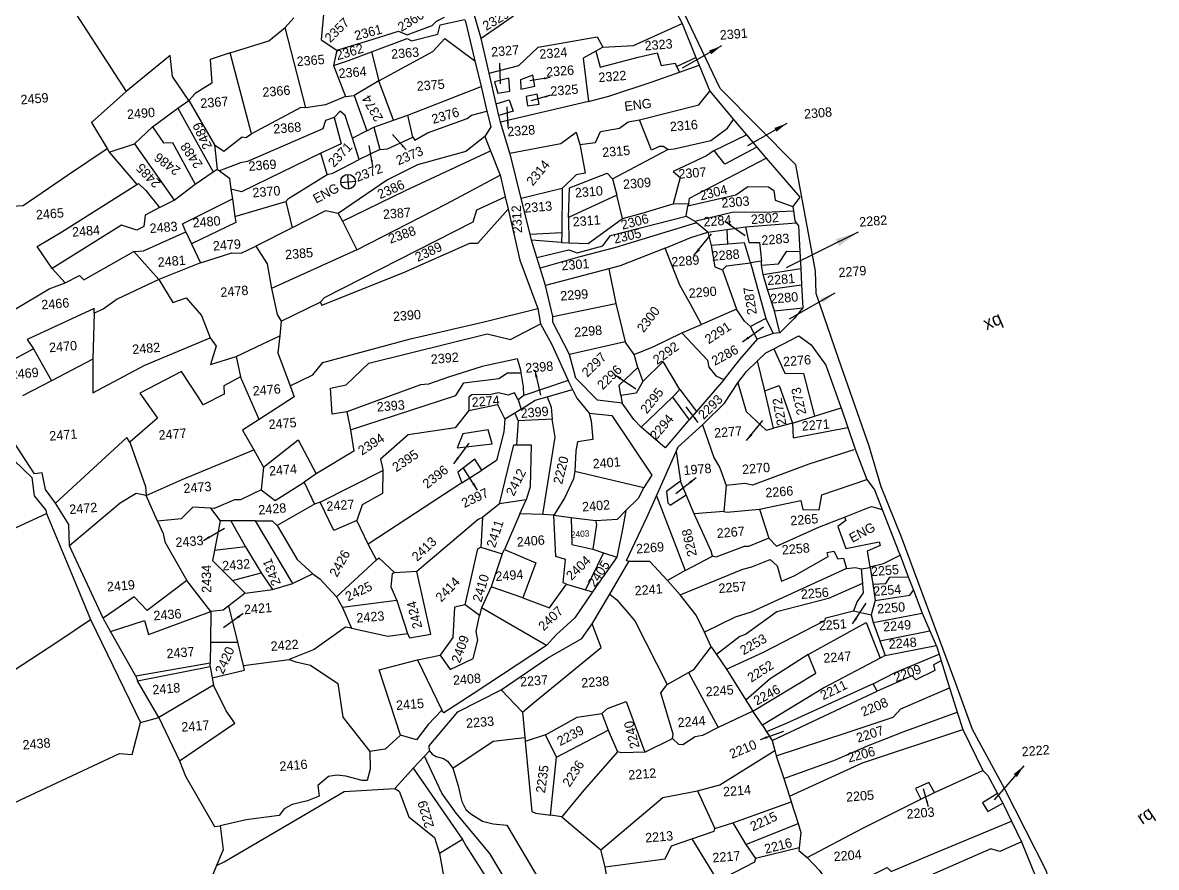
# Model space of a CAD drawing. Header units: metres. Extents: x 277515 to 230369286191, y 2056844 to 115415464409.
# Drawn here: x 230369284133 to 230369285010, y 115415463148 to 115415463802 of the extents above; entities that cross this region are included whole.
import ezdxf

# ---------------------------------------------------------------- set-up
doc = ezdxf.new("R2010")
doc.units = ezdxf.units.M
doc.header["$MEASUREMENT"] = 0
for name, color, linetype in [('OTHERS', 1, 'Continuous'), ('POLY_PARCEL', 6, 'Continuous'), ('POLY_ROAD', 30, 'Continuous'), ('SYM_ARROW', 1, 'Continuous'), ('TEXT_MAPIN', 7, 'Continuous'), ('TEXT_MAPOUT', 7, 'Continuous'), ('TEXT_PARCEL', 7, 'Continuous')]:
    doc.layers.add(name, color=color, linetype=linetype)
doc.styles.add('TEXT_MAP', font='', dxfattribs={"height": 1.8})
doc.styles.get('TEXT_MAP').set_extended_font_data('Kruti Dev 050')
doc.dimstyles.get("Standard").update_dxf_attribs({"dimtxt": 0.18, "dimasz": 0.18, "dimexe": 0.18, "dimexo": 0.0625, "dimgap": 0.09, "dimtad": 0, "dimtih": 1, "dimtoh": 1, "dimdec": 4, "dimzin": 0, "dimdsep": 46, "dimtxsty": 'Standard', "dimcen": 0.09, "dimadec": 0, "dimazin": 0, "dimtfac": 1, "dimtdec": 4, "dimtofl": 0, "dimtmove": 0, "dimatfit": 3, "dimfxl": 0, "dimtolj": 1, "dimtzin": 0, "dimarcsym": 0})

# ---------------------------------------------------------------- blocks, each defined once
blk = doc.blocks.new('DETAIL')
for points in [[(-1.4, 0), (1.4, 0)], [(0, 1.4), (0, -1.4)]]:
    blk.add_lwpolyline(points)
blk.add_circle((0, 0), 1.4)
blk = doc.blocks.new('TEXTARROW')
blk.add_leader([(0.04, -0.01), (8.68, -0.01)], dimstyle='Standard', override={"dimtxt": 2.5, "dimasz": 2.5, "dimexe": 1.25, "dimexo": 0.625, "dimgap": 0.625, "dimtad": 1, "dimtih": 0, "dimtoh": 0, "dimzin": 8, "dimcen": 2.5, "dimtofl": 1})
blk = doc.blocks.new('ee')
at = {"layer": 'POLY_PARCEL'}
for points in [[(201.22, 866.38), (212.2, 845.96)], [(251.23, 859), (250.13, 852.81), (252.98, 850.54)], [(243.49, 855.66), (245.3, 857.37)], [(291.75, 857.59), (288.78, 855.5), (286.98, 854.16), (280.69, 850.55)], [(232.62, 851.74), (240.15, 853.38), (243.49, 855.66)], [(246.19, 840.03), (243.49, 855.66)], [(252.98, 850.54), (259.21, 851.88), (265.03, 853.21), (266.6, 852.4), (271.54, 853.8), (272.41, 854.55), (273.99, 855.16)], [(259.54, 849.68), (266.57, 851.68), (267.37, 851.15), (272.46, 852.05), (273.04, 853.8), (277.81, 854.45)], [(223.99, 843.26), (221.21, 848.13), (221.11, 852.16), (212.2, 845.96)], [(232.62, 851.74), (228.65, 850.73), (228.65, 846.23), (225.26, 844.48), (223.99, 843.26)], [(235.43, 835.95), (232.62, 851.74)], [(252.98, 850.54), (252.11, 847.71)], [(260.53, 844.05), (271.24, 848.82), (273.73, 851.1), (279.13, 846.36)], [(303.75, 846.97), (309.57, 846.86), (319.2, 850.25)], [(252.11, 847.71), (255.02, 848.4), (259.54, 849.68)], [(259.54, 849.68), (260.53, 844.05)], [(281.64, 843.79), (287.4, 844.82), (291.42, 848.02), (302.82, 849.07), (303.75, 846.97)], [(212.2, 845.96), (205.1, 840.61), (207.68, 835.35)], [(252.11, 847.71), (253.91, 841.62)], [(302.36, 846.34), (299.79, 845.17), (300.14, 836.86)], [(303.75, 846.97), (302.36, 846.34)], [(302.36, 846.34), (302.88, 843.19), (310.32, 844.53), (313.99, 845.06), (314.57, 842.56), (317.24, 842.79), (317.49, 842.17)], [(260.53, 844.05), (255.55, 841.67)], [(262.7, 836.33), (260.53, 844.05)], [(317.49, 842.17), (321.31, 843.58)], [(216.65, 838.81), (221.74, 841.99)], [(221.74, 841.99), (223.99, 843.26)], [(221.74, 841.99), (227.52, 829.26)], [(223.99, 843.26), (228.17, 834.42)], [(253.91, 841.62), (249.95, 840.3), (246.19, 840.03)], [(253.91, 841.62), (255.55, 841.67)], [(255.55, 841.67), (257.41, 834.68)], [(265.51, 837.06), (279.9, 841.39)], [(282.52, 842.09), (282.98, 839.88), (285.31, 840.06), (285.31, 842.56), (282.52, 842.09)], [(287.52, 842.03), (287.46, 840.23), (290.14, 840.64), (289.96, 842.73), (287.52, 842.03)], [(317.49, 842.17), (317.95, 841.03)], [(317.95, 841.03), (321.8, 842.06)], [(246.19, 840.03), (245.19, 840.19), (235.43, 835.95)], [(300.14, 836.86), (304.1, 837.56), (312.59, 839.59), (317.95, 841.03)], [(212.94, 835.84), (216.65, 838.81)], [(216.65, 838.81), (218.51, 835.58), (220.2, 835.52), (223.88, 827.18)], [(251.41, 837.73), (249.69, 837.31), (249.05, 835.78), (234.21, 830.74), (232.84, 830.58), (228.72, 829.38)], [(251.41, 837.73), (252.37, 832.64), (248.31, 831.15)], [(254.59, 833.54), (253.53, 837.94), (252.63, 838.89), (251.41, 837.73)], [(262.7, 836.33), (265.51, 837.06)], [(266.1, 832.77), (265.51, 837.06)], [(282.5, 837.85), (285.08, 838.43), (285.66, 836.16), (282.83, 835.58)], [(288.33, 838.78), (288.45, 836.97), (290.72, 837.09), (290.49, 839.07), (288.33, 838.78)], [(309.56, 832.54), (321.14, 834.51), (323.42, 836.94)], [(187.74, 825.86), (190.77, 825.82), (199.67, 830.9), (207.68, 835.35)], [(207.68, 835.35), (208.01, 834.68)], [(208.01, 834.68), (212.94, 835.84)], [(212.94, 835.84), (219.64, 824.48)], [(228.17, 834.42), (229.87, 833.04), (233.58, 835.48), (234.27, 835.32), (235.43, 835.95)], [(257.41, 834.68), (258.84, 835.31)], [(258.84, 835.31), (262.7, 836.33)], [(258.84, 835.31), (259.63, 830.97)], [(266.1, 832.77), (266.42, 832.19), (268.96, 833.41), (276.75, 835.47), (277.6, 836.06), (280.64, 836.6)], [(300.14, 836.86), (283.02, 834.29)], [(208.01, 834.68), (212.77, 828.03)], [(228.17, 834.42), (228.33, 829.72)], [(257.41, 834.68), (254.59, 833.54)], [(255.55, 829.36), (254.59, 833.54)], [(259.63, 830.97), (261.12, 830.97), (266.1, 832.77)], [(248.31, 831.15), (232.57, 825.01), (230.63, 825.7)], [(249.21, 826.97), (248.31, 831.15)], [(279.84, 831.76), (276.01, 829.19), (266.58, 827.44), (260.59, 825.01), (250.68, 819.39)], [(259.63, 830.97), (255.55, 829.36)], [(284.35, 828.23), (294.21, 829.28), (297.29, 831.2), (297.81, 828.8)], [(297.81, 828.8), (300.84, 828.93), (301.94, 830.97), (305.67, 831.31), (307.41, 832.36), (309.56, 832.54)], [(314.51, 826.43), (313.69, 827.13), (312.94, 827.19), (311.37, 826.61), (309.56, 832.54)], [(314.51, 826.43), (315.73, 826.49), (322.88, 827.48), (326.2, 829.57), (327.53, 831.16)], [(223.88, 827.18), (227.52, 829.26)], [(227.52, 829.26), (228.33, 829.72)], [(228.33, 829.72), (228.72, 829.38)], [(228.72, 829.38), (230.5, 827.82), (230.63, 825.7)], [(249.21, 826.97), (250.3, 827.13), (255.55, 829.36)], [(251.36, 817.86), (263.87, 822.73), (280.7, 828.96)], [(297.81, 828.8), (297.87, 828.52), (298.4, 823.23), (296.65, 823.06), (293.8, 820.68)], [(195.31, 813.35), (192.82, 817.8), (197.71, 820.2), (212.77, 828.03)], [(212.77, 828.03), (213.12, 828.21), (214.37, 826.79), (216.69, 823.32)], [(219.64, 824.48), (223.88, 827.18)], [(240.89, 822.52), (241.42, 823.05), (249.21, 826.97)], [(303.51, 821.72), (305.78, 822.71), (314.51, 826.43)], [(323.32, 825.56), (329.73, 828.05)], [(216.69, 823.32), (219.64, 824.48)], [(230.63, 825.7), (230.75, 823.8)], [(253.7, 812.14), (271.5, 819.55), (282.17, 824.16)], [(323.32, 825.56), (321.8, 824.67), (315.21, 822.18), (316.46, 820.93), (314.68, 816.03)], [(331.52, 825.54), (325.19, 822.8), (323.32, 825.56)], [(216.69, 823.32), (213.84, 822.07), (213.46, 819.94), (212.05, 819.31), (209.2, 820.56), (195.31, 813.35)], [(221.35, 818.23), (220.86, 819.82), (230.75, 823.8)], [(230.75, 823.8), (230.96, 820.45)], [(230.96, 820.45), (240.89, 822.52)], [(240.89, 822.52), (241.69, 817.38)], [(294.5, 815.04), (295.2, 820.68), (302.58, 822.88), (303.51, 821.72)], [(317.66, 815.86), (317.87, 816.82), (333.14, 823.28)], [(230.96, 820.45), (231.03, 819.24), (222.23, 815.9)], [(250.68, 819.39), (248.32, 820.12), (241.69, 817.38)], [(246.78, 803.57), (276.27, 815.67), (277.17, 817.95), (282.78, 819.96)], [(293.8, 820.68), (285.81, 819.4)], [(293.8, 820.68), (292.99, 812.25)], [(303.51, 821.72), (304.1, 818.52)], [(211.16, 815.3), (212.98, 815.3), (221.35, 818.23)], [(221.35, 818.23), (222.23, 815.9)], [(245.88, 802.72), (246.12, 802.16), (262.07, 807.03), (275.32, 811.7), (276.86, 811.54), (283.13, 817.59)], [(250.68, 819.39), (251.36, 817.86)], [(251.36, 817.86), (253.7, 812.14)], [(304.1, 818.52), (294.5, 815.04)], [(304.79, 813.99), (304.1, 818.52)], [(317.45, 815.39), (326.8, 816.72), (329.2, 818.15), (333.12, 817.79), (334.1, 816.99), (334.19, 815.12), (337.49, 813.65)], [(197.54, 810.41), (200.39, 811.57), (201.19, 810.68), (211.16, 815.3)], [(211.16, 815.3), (215.44, 809.61)], [(222.23, 815.9), (223.67, 812.09)], [(241.69, 817.38), (234.48, 814.41)], [(304.79, 813.99), (308.63, 814.69), (314.68, 816.03)], [(314.68, 816.03), (317.66, 815.86)], [(317, 813.43), (317.45, 815.39)], [(317.66, 815.86), (317.45, 815.39)], [(197.54, 810.41), (195.31, 813.35)], [(223.67, 812.09), (229.81, 813.56), (231.56, 813.35), (234.48, 814.41)], [(234.48, 814.41), (236.39, 810.86), (236.81, 806.09)], [(287.87, 807.91), (294.11, 808.89), (295.63, 808.18), (300.61, 809.07), (302.22, 810.94), (317, 813.43)], [(294.5, 815.04), (294.22, 810.21)], [(294.22, 810.21), (297.87, 809.75), (304.79, 813.99)], [(317, 813.43), (318.52, 812.36)], [(318.52, 812.36), (326.09, 813.52), (332.05, 812.98), (337.52, 812.81)], [(223.67, 812.09), (215.44, 809.61)], [(253.7, 812.14), (236.81, 806.09)], [(286.94, 812.44), (292.99, 812.25)], [(292.81, 810.38), (287.14, 811.27)], [(318.87, 812.01), (302.84, 808.53), (296.07, 807.38), (288.33, 805.81)], [(292.99, 812.25), (292.81, 810.38)], [(318.87, 812.01), (318.52, 812.36)], [(320.83, 810.05), (318.87, 812.01)], [(183.11, 803.55), (187.65, 806.14), (194.42, 809.52), (197.54, 810.41)], [(215.44, 809.61), (207.24, 806.49), (204.39, 804.8), (202.61, 804.18)], [(215.44, 809.61), (217.79, 804.97), (220.37, 805.68), (223.05, 802.03), (224.35, 797.64)], [(292.81, 810.38), (294.22, 810.21)], [(312.45, 807.71), (317.54, 809.34), (320.83, 810.05)], [(320.83, 810.05), (328.14, 810.49)], [(320.83, 810.05), (321.28, 807.47)], [(324.52, 810.27), (324.41, 807.47)], [(328.14, 810.49), (337.83, 810.5)], [(328.14, 810.49), (328.49, 807.47), (330.54, 807.29), (330.63, 803.73)], [(312.45, 807.71), (303.64, 805.04), (301.42, 804.64)], [(318.24, 792.58), (316.46, 796.58), (314.68, 800.41), (312.45, 807.71)], [(328.49, 803.55), (327.69, 807.47), (321.28, 807.47)], [(321.28, 807.47), (321.63, 803.37), (323.06, 802.66)], [(202.61, 804.18), (202.7, 805.07), (189.43, 800.17), (190.5, 798.3)], [(236.81, 806.09), (237.45, 801.06), (238.14, 799.74)], [(301.42, 804.64), (289.07, 802.42)], [(301.42, 804.64), (302.21, 797.92)], [(330.54, 802.93), (333.84, 802.93), (335.62, 805.24), (338.09, 804.97)], [(202.61, 804.18), (201.64, 795.41)], [(238.14, 799.74), (245.88, 802.72)], [(245.88, 802.72), (246.78, 803.57)], [(323.06, 802.66), (323.86, 803.37), (328.49, 803.55)], [(323.06, 802.66), (325.11, 794.91)], [(330.63, 803.73), (328.49, 803.55)], [(328.49, 803.55), (330.54, 792.69)], [(330.54, 802.93), (330.63, 803.73)], [(330.72, 801.15), (330.54, 802.93)], [(330.72, 801.15), (337.99, 801.68)], [(331.34, 798.21), (330.72, 801.15)], [(190.5, 798.3), (184.98, 795.9)], [(190.5, 798.3), (193.41, 791.93)], [(238.14, 799.74), (237.65, 796.96)], [(238.84, 787.26), (243.37, 789.01), (245.46, 791.21), (262.52, 794.37), (277.08, 796.52), (287.24, 798.13)], [(290.02, 796.4), (302.21, 797.92)], [(302.21, 797.92), (303.37, 790.44)], [(331.34, 798.21), (337.91, 798.56)], [(332.32, 794.02), (331.34, 798.21)], [(201.64, 795.41), (201.11, 789), (211.44, 793.45), (224.35, 797.64)], [(224.35, 797.64), (225.33, 795.95), (223.99, 792.56), (228.98, 793.72)], [(228.98, 793.72), (234.27, 795.71), (237.65, 796.96)], [(237.65, 796.96), (237.03, 793.75), (238.84, 787.26)], [(201.64, 795.41), (193.41, 791.93)], [(228.98, 793.72), (229.52, 789.72)], [(249.22, 781.41), (246.41, 781.19), (246.47, 786.2), (249.52, 786.56), (254.17, 790.38), (277.2, 794.13), (281.55, 792.64), (287.56, 795.17)], [(325.11, 794.91), (318.24, 792.58)], [(327.51, 791.44), (326.44, 792.51), (325.11, 794.91)], [(332.32, 794.02), (337.78, 794.18)], [(333.03, 789.74), (332.32, 794.02)], [(193.41, 791.93), (187.65, 789.49)], [(229.52, 789.72), (226.22, 788.29), (226.13, 786.69), (221.95, 785), (221.23, 786.42), (218.38, 791.67), (210.1, 788.2), (213.04, 783.13), (207.43, 779.03)], [(314.32, 791.24), (318.24, 792.58)], [(330.54, 792.69), (327.51, 791.44)], [(328.59, 788.9), (327.51, 791.44)], [(330.54, 792.69), (331.76, 789.74)], [(232.4, 781.29), (229.52, 789.72)], [(303.37, 790.44), (292.56, 788.9)], [(304.88, 787.86), (303.37, 790.44)], [(304.88, 787.86), (308.8, 789.11), (314.32, 791.24)], [(314.32, 791.24), (318.78, 785.63), (318.95, 784.3), (320.11, 782.52), (321.62, 781.74)], [(238.84, 787.26), (239.43, 785.12), (232.4, 781.29)], [(283.09, 786.13), (283.05, 786.66), (282.57, 788.86), (275.77, 787.97), (269.15, 786.42), (265.21, 785.41), (263.72, 785.41), (249.22, 781.41)], [(305.42, 785.37), (304.88, 787.86)], [(249.64, 777.95), (270.28, 782.84), (272.01, 785.11), (278.75, 785.41), (280.48, 786.36), (283.09, 786.13)], [(283.21, 781.77), (283.28, 783.44), (283.09, 786.13)], [(301.76, 780.29), (301.59, 782.25), (305.42, 785.37)], [(305.42, 785.37), (306.13, 782.61)], [(313.08, 780.47), (310.31, 786.08), (306.13, 782.61)], [(331.65, 786.81), (333.32, 781.95), (336.88, 781.6), (338.29, 773.3)], [(282.06, 781.06), (281.5, 782.42), (280.24, 782.07), (278.45, 782.66), (276.96, 782.48), (273.32, 782.72), (272.73, 782.3), (272.49, 779.8)], [(291.94, 783.92), (283.21, 781.77)], [(329.22, 778.93), (328.34, 784.75)], [(232.4, 781.29), (229.1, 779.54), (230.91, 775.6)], [(249.22, 781.41), (249.64, 777.95)], [(283.21, 781.77), (282.06, 781.06)], [(282.06, 781.06), (282.5, 779.19)], [(282.5, 779.19), (285.35, 780.71), (287.67, 781.15)], [(287.67, 781.15), (292.6, 782.18)], [(287.67, 781.15), (288.29, 779.1), (288.29, 776.79)], [(306.13, 782.61), (304.7, 780.47), (301.76, 780.29)], [(324.25, 780.86), (325.39, 775.28), (328.87, 771.36), (330.29, 771.63)], [(207.43, 779.03), (206.89, 779.92), (192.27, 768.55)], [(207.43, 779.03), (209.68, 770.28), (209.68, 768.59)], [(272.49, 779.8), (269.62, 776.7), (260.55, 776.1), (254.95, 771.87), (255.19, 769.84), (255.17, 769.65)], [(272.49, 779.8), (278.09, 780.46), (279.23, 777.58)], [(281.26, 778.53), (279.23, 777.58)], [(282.5, 779.19), (281.26, 778.53)], [(281.26, 778.53), (281.79, 777.06)], [(301.76, 780.29), (301.86, 778.76)], [(305.13, 773.9), (311.56, 779.14)], [(311.56, 779.14), (313.08, 780.47)], [(311.56, 779.14), (314.36, 774.56)], [(313.08, 780.47), (315.91, 776.02)], [(329.22, 778.93), (332.07, 779.73), (334.03, 772.34)], [(330.29, 771.63), (329.22, 778.93)], [(232.48, 772.15), (239.52, 776.85), (242.42, 770.04)], [(249.64, 777.95), (249.99, 773.78), (242.42, 770.04)], [(279.23, 777.58), (278.87, 775.13), (277.02, 769.77), (274.04, 768.21)], [(281.79, 777.06), (281.07, 772.47)], [(288.29, 776.79), (281.79, 777.06)], [(284.98, 758.75), (288.56, 773.32), (288.29, 776.79)], [(295.39, 777.36), (295.68, 775.9), (295.68, 772.34), (292.74, 772.07), (292.3, 770.38), (291.76, 766.55)], [(209.68, 768.59), (216.81, 771.08), (230.91, 775.6)], [(230.91, 775.6), (232.48, 772.15)], [(271, 775.43), (269.74, 772.81), (276.43, 773.04), (275.89, 775.79), (271, 775.43)], [(338.29, 773.3), (343.52, 774.47)], [(232.48, 772.15), (231.68, 767.88)], [(276.89, 761.48), (280.54, 772.52), (281.07, 772.47)], [(281.07, 772.47), (283.84, 772.25), (283.04, 764.24), (282.06, 761.83)], [(316.81, 773.41), (318.48, 766.97), (319.49, 764.94), (320.39, 761.48), (319.55, 756.54)], [(334.03, 772.34), (330.29, 771.63)], [(334.03, 772.34), (333.94, 769.49), (344.51, 770.62)], [(334.03, 772.34), (338.29, 773.3)], [(242.42, 770.04), (240.02, 768.64)], [(274.04, 768.21), (272.91, 770.42), (269.45, 768.21), (270.04, 766.07)], [(209.68, 768.59), (207.81, 769.13), (204.61, 767.52), (194.3, 760.17)], [(211.46, 763.52), (209.68, 768.59)], [(231.68, 767.88), (227.59, 766.28), (226.43, 766.37), (222.42, 765.03), (221.73, 765.14)], [(231.68, 767.88), (234.2, 765.63), (240.02, 768.64)], [(240.02, 768.64), (241.62, 764.33)], [(242.73, 764.63), (255.17, 769.65)], [(255.17, 769.65), (254.77, 765.31), (250.71, 763.46), (249.44, 760.52)], [(270.04, 766.07), (274.04, 768.21)], [(311.43, 768.74), (311.79, 763.01)], [(165.35, 757.54), (190.42, 766.71)], [(221.73, 765.14), (218.41, 765.65), (216.01, 763.61), (211.46, 763.52)], [(270.04, 766.07), (251.25, 755.81)], [(291.76, 766.55), (291.41, 765.13), (289.36, 761.57), (287.12, 758.5)], [(291.76, 766.55), (304.69, 762.36)], [(345.3, 766.27), (336.47, 764.26), (325.44, 761.11), (323.99, 761.56), (320.39, 761.48)], [(211.46, 763.52), (212.35, 761.08), (212.53, 759.48), (216.09, 751.74)], [(221.73, 765.14), (223.39, 762.6)], [(241.62, 764.33), (234.17, 760.82)], [(242.73, 764.63), (241.62, 764.33)], [(249.44, 760.52), (244.93, 759.01), (242.73, 764.63)], [(223.39, 762.6), (221.87, 757.04)], [(225.44, 762.42), (223.39, 762.6)], [(225.44, 762.42), (227.84, 757.26)], [(230.16, 762.06), (225.44, 762.42)], [(230.16, 762.06), (233.28, 761.8), (234.17, 760.82)], [(236.3, 749.52), (230.16, 762.06)], [(276.89, 761.48), (273.43, 759.14)], [(282.06, 761.83), (276.89, 761.48)], [(280.63, 759.25), (282.06, 761.83)], [(311.79, 763.01), (308.93, 761.22), (308.99, 759.07), (309.41, 758.59), (312.66, 760.32)], [(312.66, 760.32), (311.79, 763.01)], [(234.17, 760.82), (237.46, 754.05), (240.22, 751.03)], [(251.25, 755.81), (249.44, 760.52)], [(273.43, 759.14), (272.59, 758.84)], [(273.43, 759.14), (272.7, 753.51)], [(280.63, 759.25), (277.13, 752.67)], [(284.98, 758.75), (280.63, 759.25)], [(306.97, 760.59), (311.25, 745.89)], [(313.88, 756.57), (312.66, 760.32)], [(326.41, 756.42), (334.42, 757.45), (334.67, 755.69), (337.73, 755.39), (338.48, 758.2), (347.28, 760.38)], [(221.87, 757.04), (221.34, 755.12), (224.82, 751.04)], [(227.84, 757.26), (221.87, 757.04)], [(227.84, 757.26), (230.42, 752.05)], [(272.59, 758.84), (260.07, 749.89)], [(287.12, 758.5), (284.98, 758.75)], [(288.46, 745.15), (287.84, 745.41), (288.64, 749.86), (286.86, 750.58), (287.12, 758.5)], [(287.12, 758.5), (290.33, 757.79)], [(290.33, 757.79), (290.06, 752.62), (293.98, 751.38)], [(290.33, 757.79), (294.96, 756.81)], [(294.96, 756.81), (295.05, 756.01), (293.98, 751.38)], [(294.96, 756.81), (299.15, 756.72), (300.89, 758.24)], [(252.59, 752.75), (251.25, 755.81)], [(319.55, 756.54), (313.88, 756.57)], [(316.68, 748.16), (316.51, 749.17), (313.88, 756.57)], [(319.55, 756.54), (320.09, 756.36), (326.41, 756.42), (327.73, 750.75)], [(342.48, 753.57), (347.07, 755), (347.79, 755.18), (349.75, 754.48)], [(244.42, 746.28), (252.59, 752.75)], [(252.59, 752.75), (253.05, 753.1), (255.86, 749.98)], [(268.78, 742.74), (272.07, 753.25), (272.7, 753.51)], [(272.7, 753.51), (276.64, 751.89)], [(276.64, 751.89), (277.13, 752.67)], [(277.13, 752.67), (282.94, 749.69), (279.91, 743.19)], [(327.73, 750.75), (329.05, 749.09), (337.52, 752.14), (342.48, 753.57)], [(342.48, 753.57), (342.66, 752.91), (341.04, 751.9), (342.24, 747.6), (348.68, 748.32), (348.8, 747.6), (346.24, 746.71), (346.53, 743.73)], [(216.09, 751.74), (208.07, 746.66), (205.85, 749.42), (199.6, 745.87)], [(220.18, 745.42), (216.09, 751.74)], [(224.82, 751.04), (230.42, 752.05)], [(224.82, 751.04), (227.04, 748.44)], [(230.42, 752.05), (232.33, 748.66)], [(240.22, 751.03), (236.3, 749.52)], [(240.22, 751.03), (241.52, 749.99), (244.42, 746.28)], [(276.64, 751.89), (274.03, 745.77)], [(295.98, 750.53), (291.99, 743.76)], [(293.98, 751.38), (295.98, 750.53)], [(295.98, 750.53), (298.45, 749.47)], [(327.73, 750.75), (323.73, 749.44), (322.89, 749.56), (317.34, 747.92), (316.68, 748.16)], [(227.04, 748.44), (223.75, 746.22)], [(227.04, 748.44), (232.33, 748.66)], [(232.33, 748.66), (236.3, 749.52)], [(255.86, 749.98), (255.37, 749.87), (254.92, 747.34), (255.8, 744.63)], [(260.07, 749.89), (255.86, 749.98)], [(257.34, 738.19), (257.66, 737.3), (261.78, 737.67), (260.07, 749.89)], [(307.71, 744.22), (304.69, 748.16), (300.66, 748.45)], [(311.25, 745.89), (316.68, 748.16)], [(223.75, 746.22), (222.59, 745.51), (220.18, 745.42)], [(224.85, 739.18), (223.75, 746.22)], [(244.42, 746.28), (245.35, 744.17)], [(311.25, 745.89), (307.71, 744.22)], [(309.92, 741.33), (322.25, 745.21), (324.04, 745.57), (327.62, 746.64), (328.87, 745.33), (329.47, 742.35), (331.97, 743.18), (338.77, 746.34), (338.59, 747.12), (339.91, 747.24), (340.56, 745.75), (341.64, 745.75), (342.05, 743.72)], [(166.85, 732.23), (173.97, 733.88), (174.52, 734.97), (178.35, 735.52), (190.56, 742.09), (197.13, 745.8)], [(200.76, 743.19), (207.45, 744.79), (207.98, 742.03), (220.18, 745.42)], [(220.18, 745.42), (219.66, 739.63)], [(255.8, 744.63), (245.35, 744.17)], [(245.35, 744.17), (246.74, 740.07)], [(255.8, 744.63), (257.34, 738.19)], [(274.03, 745.77), (271.89, 741.94)], [(279.91, 743.19), (274.03, 745.77)], [(279.91, 743.19), (284.81, 740.87), (288.46, 745.15)], [(288.46, 745.15), (291.99, 743.76)], [(291.99, 743.76), (293.27, 743.26)], [(309.92, 741.33), (307.71, 744.22)], [(342.05, 743.72), (323.2, 736.92), (320.04, 736.21), (313.98, 733.81)], [(342.05, 743.72), (343.78, 743.78), (344.86, 743.48)], [(346.53, 743.73), (349.16, 744.14), (352.47, 745.44)], [(346.53, 743.73), (346.55, 743.55)], [(268.78, 742.74), (266.73, 742.48), (265.93, 736.69), (263.26, 733.57)], [(271.36, 740.52), (268.78, 742.74)], [(271.89, 741.94), (271.36, 740.52)], [(283.66, 733.74), (271.89, 741.94)], [(296.52, 742.57), (297.75, 741.33), (300.91, 737.03), (306.04, 724.39)], [(344.86, 743.48), (346.55, 743.55)], [(344.86, 743.48), (344.86, 740.61)], [(346.55, 743.55), (346.83, 740.33)], [(219.66, 739.63), (219.3, 735.6)], [(219.66, 739.63), (224.85, 739.18)], [(246.74, 740.07), (245.63, 740.37), (239.32, 736.56), (234.37, 735.07)], [(246.74, 740.07), (253.55, 737.97), (257.34, 738.19)], [(263.26, 733.57), (264.95, 730.64), (269.49, 732.42), (270.65, 735.8), (270.47, 737.49), (271.36, 740.52)], [(313.98, 733.81), (312.66, 737.21), (309.92, 741.33)], [(344.86, 740.61), (338.13, 738.29), (328.1, 736.56), (321.78, 732.74), (320.65, 732.44), (315.9, 729.39)], [(344.86, 740.61), (344.87, 738.82), (343.56, 737.27), (342.72, 735.54)], [(346.83, 740.33), (349.28, 740.27), (350.17, 741.4), (353.7, 741.2)], [(346.83, 740.33), (347.01, 737.23)], [(225.57, 734.62), (224.85, 739.18)], [(347.01, 737.23), (346, 734.54)], [(347.01, 737.23), (353.69, 737.7), (354.46, 738.57)], [(225.57, 734.62), (234.37, 735.07)], [(234.37, 735.07), (235.61, 734.53), (238.37, 733.64), (243.27, 729.72), (243.72, 723.23), (248.33, 716.26)], [(278.06, 721.41), (280.21, 722.96), (294.05, 732.5), (292.7, 737.16)], [(317.59, 726.43), (324.94, 729.1), (337.11, 734.17), (337.35, 734.65), (342.72, 735.54)], [(342.72, 735.54), (346, 734.54)], [(219.21, 734.98), (219.42, 732.76)], [(219.42, 732.76), (225.71, 733.76), (225.57, 734.62)], [(254.46, 718.9), (251.38, 731.68), (258.86, 733.02)], [(258.86, 733.02), (263.26, 733.57)], [(258.86, 733.02), (262.71, 723.02)], [(315.05, 730.89), (313.98, 733.81)], [(333.4, 727.92), (344.93, 733.16), (347.06, 726.12)], [(346, 734.54), (346.29, 733.05)], [(346.29, 733.05), (355.78, 734.02)], [(346.29, 733.05), (347.3, 729.4)], [(219.56, 731.35), (208.62, 726.07)], [(211.9, 717.47), (223.03, 723.79), (221.61, 726.28), (219.56, 731.35)], [(219.42, 732.76), (219.56, 731.35)], [(310.32, 726.36), (311.47, 726.9), (315.05, 730.89)], [(315.05, 730.89), (315.9, 729.39)], [(315.9, 729.39), (317.59, 726.43)], [(347.3, 729.4), (356.98, 730.55)], [(347.3, 729.4), (348.08, 726.55)], [(306.04, 724.39), (310.32, 726.36)], [(310.32, 726.36), (315.11, 715.4)], [(317.59, 726.43), (320.83, 720.18)], [(333.4, 727.92), (325.77, 723.92), (320.83, 720.18)], [(321.95, 718.02), (334.54, 724.28), (333.4, 727.92)], [(348.08, 726.55), (347.06, 726.12)], [(348.08, 726.55), (357.97, 727.68)], [(171.86, 708.9), (173.58, 709.76), (200.58, 719.77), (203, 719.38), (205.08, 725.36)], [(208.62, 726.07), (211.9, 717.47)], [(274.36, 725.99), (278.06, 721.41)], [(306.22, 714.01), (306.43, 714.85), (304.69, 722.9), (306.04, 724.39)], [(347.06, 726.12), (335.98, 721.41), (323.57, 715.15)], [(345.35, 721.33), (349.7, 723.18), (358.36, 725.97)], [(358.64, 724.68), (357.16, 724.02), (357.28, 722.94), (353.52, 721.45), (352.92, 722.23), (346, 719.9)], [(278.06, 721.41), (278.13, 715.96), (278.13, 715.76)], [(282.09, 716.73), (288.41, 719.57), (293.13, 719.92)], [(293.13, 719.92), (294.31, 720.75), (297.99, 721.79), (300.77, 711.87)], [(293.13, 719.92), (294.1, 716.59)], [(320.83, 720.18), (321.95, 718.02)], [(345.35, 721.33), (328.16, 715.13), (324.28, 713.81)], [(325.18, 712.09), (338.9, 717.28), (346, 719.9)], [(346, 719.9), (345.35, 721.33)], [(321.95, 718.02), (315.11, 715.4)], [(323.57, 715.15), (321.95, 718.02)], [(325.72, 709.09), (339.62, 712.43), (348.63, 714.69), (350.24, 716.12), (359.81, 719.39)], [(211.9, 717.47), (212.81, 714.41), (217.53, 704.35), (218.64, 704.44)], [(263.89, 711.77), (272, 716.29), (278.12, 716.49)], [(282.09, 716.73), (278.13, 715.76)], [(278.13, 715.76), (278.27, 702.29), (279.03, 701.94), (281.81, 701.32)], [(283.83, 712.28), (282.09, 716.73)], [(283.83, 712.28), (294.1, 716.59)], [(294.1, 716.59), (295.56, 712.35)], [(284.31, 664.61), (279.78, 674.22), (269.63, 694.93), (263.84, 703.16), (261.38, 707.2), (258.69, 714.54)], [(259.72, 715.47), (260.19, 714.81), (260.91, 714.28), (262.28, 713.8), (263, 713.2), (263.89, 711.77), (264.61, 708.37), (264.91, 706.34), (265.09, 705.27), (265.74, 703.72), (266.64, 702.77), (268.72, 701.22), (270.69, 700.56), (273.32, 700.08), (277.91, 690.6), (279.46, 687.74), (279.94, 685.47), (288.34, 667.71)], [(300.77, 711.87), (306.22, 714.01)], [(315.11, 715.4), (311.98, 714.15), (310.59, 714.01), (308.09, 712.63), (307.33, 712.76), (306.22, 714.01)], [(323.57, 715.15), (324.28, 713.81)], [(324.28, 713.81), (325.18, 712.09)], [(326.8, 704.68), (336.64, 707.3), (343.62, 709.68), (350.3, 711.71), (360.9, 714.64)], [(256.35, 712.39), (264.61, 698.06)], [(281.81, 701.32), (283.83, 712.28)], [(295.56, 712.35), (288.55, 705.55), (283.89, 700.83)], [(300.77, 711.87), (296.26, 712.08), (295.56, 712.35)], [(325.18, 712.09), (325.53, 710.17)], [(327.63, 701.22), (342.07, 706.46), (361.7, 711.21)], [(310.17, 703.64), (314.55, 704.48), (325.53, 710.17)], [(325.53, 710.17), (325.72, 709.09)], [(325.72, 709.09), (326.8, 704.68)], [(252.53, 708.82), (253.33, 708.25), (254.76, 703.18), (259.3, 698.83), (260.01, 695.73)], [(326.8, 704.68), (327.63, 701.22)], [(290.86, 693.93), (303.5, 702.95), (310.17, 703.64)], [(310.17, 703.64), (312.88, 696.22)], [(355.32, 699.66), (364.88, 703.12)], [(283.89, 700.83), (281.81, 701.32)], [(283.89, 700.83), (290.86, 693.93)], [(327.63, 701.22), (327.89, 700.1)], [(355.32, 699.66), (354.42, 701.63), (351.8, 700.68), (352.61, 698.57)], [(316.42, 696.98), (327.89, 700.1)], [(327.89, 700.1), (328.85, 695.87)], [(330.02, 689.23), (341.12, 693.94), (352.61, 698.57)], [(352.61, 698.57), (355.32, 699.66)], [(367.33, 698.48), (364.33, 696.9), (365.23, 695.17), (368.2, 696.53)], [(217.34, 696.88), (215.18, 692.67), (215.72, 682.49)], [(264.61, 698.06), (260.01, 695.73)], [(264.61, 698.06), (265.2, 696.69), (269.02, 689.47), (268.97, 688.65)], [(308.37, 694.62), (312.74, 695.73), (312.88, 696.22)], [(312.88, 696.22), (316.42, 696.98)], [(316.42, 696.98), (318.58, 692.68)], [(260.01, 695.73), (260.55, 690.3)], [(291.42, 690.59), (290.86, 693.93)], [(291.42, 690.59), (302.95, 691.22), (304.34, 693.58), (308.37, 694.62)], [(308.37, 694.62), (312.25, 686.84), (312.03, 686.27)], [(318.58, 692.68), (328.85, 695.87)], [(328.85, 695.87), (329.24, 694.12), (328.68, 691.2)], [(318.58, 692.68), (320.2, 689.85)], [(330.02, 689.23), (332.18, 686.58), (334.68, 682.35), (340.65, 684.25), (345.12, 686.1), (345.84, 685.27), (353.59, 687.83), (369.57, 692.98)], [(291.96, 683.84), (291.42, 690.59)], [(320.2, 689.85), (319.96, 689.19), (312.5, 686.03), (312.03, 686.27)], [(328.68, 691.2), (320.2, 689.85)], [(328.68, 691.2), (328.59, 690.72), (330.02, 689.23)], [(371.12, 688.86), (366.84, 687.41), (365.17, 688.01), (354.07, 684.19), (347.93, 681.81), (346.38, 683.18), (342.14, 681.75), (335.99, 679.9), (338.26, 676.14)]]:
    blk.add_lwpolyline(points, dxfattribs=at)
at = {"layer": 'POLY_ROAD'}
for points in [[(387.72, 637.9), (383.68, 647.95), (380.36, 652.83), (377.04, 673.77), (375.46, 682.87), (368.72, 699.35), (363.53, 711.07), (360.94, 720.61), (353.04, 748.86), (349.92, 758.77), (348.26, 766.75), (343.8, 783.96), (340.58, 796.67), (340.78, 800.92), (338.71, 821.55), (325.43, 837.31), (315.24, 864.15), (304.76, 873.58), (292.83, 884.88), (282.23, 920.08), (263.84, 941.31), (259.27, 953.65), (259.27, 953.65)], [(309.43, 866.28), (309.53, 866.14), (315.34, 859.38), (319.2, 850.25)], [(280.69, 850.55), (279.11, 858.5)], [(277.81, 854.45), (277.94, 854.05), (279.13, 846.36)], [(281.64, 843.79), (280.69, 850.55)], [(319.2, 850.25), (321.31, 843.58)], [(279.13, 846.36), (279.9, 841.39)], [(282.5, 837.85), (281.64, 843.79)], [(321.31, 843.58), (321.8, 842.06)], [(279.9, 841.39), (280.64, 836.6)], [(321.8, 842.06), (323.42, 836.94)], [(282.83, 835.58), (282.5, 837.85)], [(323.42, 836.94), (327.53, 831.16)], [(280.64, 836.6), (281.11, 833.56), (279.84, 831.76)], [(283.02, 834.29), (282.83, 835.58)], [(284.35, 828.23), (283.02, 834.29)], [(279.84, 831.76), (280.7, 828.96)], [(327.53, 831.16), (329.73, 828.05)], [(280.7, 828.96), (282.17, 824.16)], [(285.81, 819.4), (284.39, 828.06), (284.35, 828.23)], [(329.73, 828.05), (331.52, 825.54)], [(282.17, 824.16), (282.78, 819.96)], [(331.52, 825.54), (332.72, 823.84), (333.14, 823.28)], [(333.14, 823.28), (338.96, 815.34), (337.49, 813.65)], [(282.78, 819.96), (283.13, 817.59)], [(283.13, 817.59), (284.6, 807.63), (287.24, 798.13)], [(286.94, 812.44), (285.81, 819.4)], [(337.49, 813.65), (337.52, 812.81)], [(287.14, 811.27), (286.94, 812.44)], [(287.87, 807.91), (287.14, 811.27)], [(337.52, 812.81), (337.59, 810.9), (337.83, 810.5)], [(337.83, 810.5), (338.22, 809.85), (338.09, 804.97)], [(288.33, 805.81), (287.87, 807.91)], [(289.07, 802.42), (288.33, 805.81)], [(338.09, 804.97), (337.99, 801.68)], [(290.02, 796.4), (289.07, 802.42)], [(337.99, 801.68), (337.91, 798.56)], [(287.24, 798.13), (287.56, 795.17)], [(337.91, 798.56), (337.78, 794.18)], [(292.56, 788.9), (289.92, 795.34), (290.02, 796.4)], [(287.56, 795.17), (289.35, 791.05), (291.94, 783.92)], [(337.78, 794.18), (335.99, 792.28), (333.03, 789.74)], [(174.07, 783.35), (174.95, 783.61), (177.16, 786.17), (177.33, 787.32), (178.39, 789.35), (179.98, 786), (183.51, 779.11), (188.19, 773.82), (188.3, 770.24), (190.33, 767.33), (190.42, 766.71)], [(331.76, 789.74), (328.59, 788.9)], [(333.03, 789.74), (331.76, 789.74)], [(301.86, 778.76), (297.21, 779.71), (293.4, 784.25), (292.56, 788.9)], [(328.59, 788.9), (324.89, 785.31), (321.62, 781.74)], [(331.65, 786.81), (336.61, 788.89), (338.83, 786.99), (341.26, 782.87), (343.48, 774.63), (343.52, 774.47)], [(192.27, 768.55), (190.59, 771.29), (190.24, 774.55), (188.74, 774.46), (181.93, 786.9)], [(328.34, 784.75), (330.06, 786.14), (331.65, 786.81)], [(291.94, 783.92), (292, 783.76), (292.6, 782.18)], [(324.25, 780.86), (326.04, 782.87), (328.34, 784.75)], [(292.6, 782.18), (293.28, 780.42), (295.39, 777.36)], [(321.62, 781.74), (321.51, 781.61), (315.91, 776.02)], [(316.81, 773.41), (317.17, 773.68), (321.39, 777.17), (324.25, 780.86)], [(305.13, 773.9), (303.86, 775.49), (301.86, 778.76)], [(295.39, 777.36), (299.72, 776.62), (306.38, 764.58), (304.69, 762.36)], [(314.36, 774.56), (314.11, 774.33), (309.36, 769.57), (305.13, 773.9)], [(315.91, 776.02), (314.36, 774.56)], [(343.52, 774.47), (344.51, 770.62)], [(311.43, 768.74), (311.88, 769.56), (316.81, 773.41)], [(344.51, 770.62), (345.59, 766.4), (347.28, 760.38), (348.6, 758.31), (349.75, 754.48)], [(194.3, 760.17), (194.48, 764.23), (192.27, 768.55)], [(306.97, 760.59), (311.43, 768.74)], [(190.42, 766.71), (194.48, 754.09), (197.13, 745.8)], [(304.69, 762.36), (303.42, 760.35), (300.89, 758.24)], [(199.6, 745.87), (194.3, 760.17)], [(300.66, 748.45), (300.25, 748.69), (304.8, 756.61), (306.97, 760.59)], [(300.89, 758.24), (300.04, 755.07), (298.45, 749.47)], [(349.75, 754.48), (352.3, 746.06), (352.47, 745.44)], [(298.45, 749.47), (294.55, 744.83), (293.27, 743.26)], [(296.52, 742.57), (300.66, 748.45)], [(200.76, 743.19), (199.6, 745.87)], [(197.13, 745.8), (205.08, 725.36)], [(352.47, 745.44), (353.7, 741.2)], [(204.91, 734.28), (200.76, 743.19)], [(293.27, 743.26), (289.47, 738.6), (285.67, 735.64), (283.66, 733.74)], [(292.7, 737.16), (296.52, 742.57)], [(353.7, 741.2), (354.46, 738.57)], [(354.46, 738.57), (355.78, 734.02)], [(219.3, 735.6), (204.91, 734.28)], [(219.21, 734.98), (219.3, 735.6)], [(274.36, 725.99), (283.66, 731.27), (290.53, 734.54), (292.7, 737.16)], [(204.91, 734.28), (205.17, 733.39)], [(205.17, 733.39), (219.21, 734.98)], [(208.62, 726.07), (205.17, 733.39)], [(283.66, 733.74), (268.94, 725.66), (263.02, 722.5), (262.71, 723.02)], [(355.78, 734.02), (356.98, 730.55)], [(356.98, 730.55), (357.97, 727.68)], [(357.97, 727.68), (358, 727.58), (358.36, 725.97)], [(205.08, 725.36), (208.62, 726.07)], [(259.72, 715.47), (259.72, 716.42), (265.74, 722.44), (274.36, 725.99)], [(358.36, 725.97), (358.64, 724.68)], [(358.64, 724.68), (359.81, 719.39)], [(262.71, 723.02), (259.85, 720.49), (257.42, 717.74), (254.46, 718.9)], [(254.46, 718.9), (251.29, 716.48), (248.33, 716.26)], [(359.81, 719.39), (360.22, 717.54), (360.9, 714.64)], [(248.33, 716.26), (248.12, 712.88), (247.38, 710.77), (246.43, 710.88), (243.37, 711.93), (241.68, 712.25), (240.09, 712.15), (237.87, 710.56), (237.98, 708.55), (235.65, 707.82), (232.7, 707.39), (231.11, 706.65), (230.05, 705.49), (223.71, 705.17), (218.64, 704.44)], [(256.35, 712.39), (258.69, 714.54)], [(258.69, 714.54), (259.72, 715.47)], [(360.9, 714.64), (361.7, 711.21)], [(252.53, 708.82), (254.64, 710.82), (256.35, 712.39)], [(361.7, 711.21), (364.88, 703.12)], [(217.34, 696.88), (218.82, 697.52), (242.81, 709.03), (252.53, 708.82)], [(218.64, 704.44), (218.85, 699.79), (217.34, 696.88)], [(364.88, 703.12), (365.73, 702.07), (367.33, 698.48)], [(367.33, 698.48), (368.2, 696.53)], [(368.2, 696.53), (368.37, 696.15), (369.57, 692.98)], [(369.57, 692.98), (371.12, 688.86)], [(371.12, 688.86), (373.34, 681.89)]]:
    blk.add_lwpolyline(points, dxfattribs=at)
at = {"layer": 'OTHERS'}
blk.add_blockref('DETAIL', (253.06, 825.29), dxfattribs=at)
at = {"layer": 'SYM_ARROW'}
for p, xscale, yscale, zscale, rotation in [((283.79, 845.58), 0.4598914767153434, 0.4598914767153434, 0.4598914767153434, 267.3695197792215), ((293.24, 842.01), 0.4598914767153434, 0.4598914767153434, 0.4598914767153434, 183.9443501952529), ((284.45, 833.1), 0.4598914767153434, 0.4598914767153434, 0.4598914767153434, 88.71066151517772), ((293.08, 838.62), 0.4598914767153434, 0.4598914767153434, 0.4598914767153434, 190.6566169458301), ((264.65, 830.43), 0.4598914767153434, 0.4598914767153434, 0.4598914767153434, 127.0403136629699), ((258, 827.88), 0.4598914767153434, 0.4598914767153434, 0.4598914767153434, 95.10756690844259), ((324.28, 811.9), 0.5460265036704406, 0.5460265036704406, 0.5460265036704406, 320.2089997766224), ((317.83, 805.81), 0.6150197648306587, 0.6150197648306587, 0.6150197648306587, 46.36619983501163), ((349.59, 807.71), 1.775565000347734, 1.775565000347734, 1.775565000347734, 201.6408737986148), ((344.16, 796.46), 1.160022586488635, 1.160022586488635, 1.160022586488635, 205.0055892160093), ((325.74, 788.59), 0.5719870421521033, 0.5719870421521033, 0.5719870421521033, 30.99608340023075), ((285.73, 786.49), 0.5719870421521033, 0.5719870421521033, 0.5719870421521033, 278.1339858423195), ((300.82, 784.41), 0.5719870421521033, 0.5719870421521033, 0.5719870421521033, 321.2955064346307), ((316.06, 773.89), 0.4368756169117023, 0.4368756169117023, 0.4368756169117023, 122.9062375945082), ((268.78, 769.85), 0.5719870421521033, 0.5719870421521033, 0.5719870421521033, 48.45413555195263), ((324.99, 769.72), 0.5719870421521033, 0.5719870421521033, 0.5719870421521033, 46.19536512438297), ((272.91, 764.41), 0.5719870421521033, 0.5719870421521033, 0.5719870421521033, 117.4148108863106), ((314.8, 763.41), 0.5719870421521033, 0.5719870421521033, 0.5719870421521033, 213.7864992734958), ((219.86, 759.09), 0.5392451128292374, 0.5392451128292374, 0.5392451128292374, 25.66410255748841), ((226.38, 744.58), 0.5392451128292374, 0.5392451128292374, 0.5392451128292374, 211.3155489548173), ((342.32, 733.1), 0.5460890582439762, 0.5460890582439762, 0.5460890582439762, 51.82835264185778), ((322.95, 712.47), 0.5460890582439762, 0.5460890582439762, 0.5460890582439762, 14.73629812276783), ((353.94, 697.01), 0.4095774122609588, 0.4095774122609588, 0.4095774122609588, 100.3100114854952)]:
    blk.add_blockref('TEXTARROW', p, dxfattribs=dict(at, xscale=xscale, yscale=yscale, zscale=zscale, rotation=rotation))
for p, rotation in [((326.39, 845.38), 205.0055892160093), ((337.65, 829.6), 205.0055892160093), ((372.81, 703.37), 224.2949748808772)]:
    blk.add_blockref('TEXTARROW', p, dxfattribs=dict(at, rotation=rotation))
at = {"layer": 'TEXT_MAPIN'}
for rotation, p in [(2.5, (306.95, 834.45)), (23.2376, (246.63, 821.59)), (23.2376, (343.55, 748.54))]:
    blk.add_text('ENG', height=1.8, rotation=rotation, dxfattribs=at).set_placement(p)
at = {"layer": 'TEXT_MAPOUT', "style": 'TEXT_MAP'}
for s, rotation, p in [('xq', 18.4377, (372.44, 786.99)), ('rq', 29.0533, (394.41, 690.23))]:
    blk.add_text(s, height=2.5, rotation=rotation, dxfattribs=at).set_placement(p)
at = {"layer": 'TEXT_PARCEL', "style": 'TEXT_MAP'}
for s, rotation, p in [('2357', 39.9724, (251.83, 851.98)), ('2360', 27.2433, (265.57, 853.01)), ('2361', 9.8609, (256.75, 852.13)), ('2329', 26.0838, (281.74, 851.89)), ('2362', 11.7624, (252.95, 848.62)), ('2374', 114.7864, (260.8, 836.85)), ('2489', 109.8083, (227.74, 834.09)), ('2376', 11.8827, (270.21, 834.97)), ('2488', 119.304, (225.72, 830.85)), ('2486', 138.706, (221.47, 830.38)), ('2371', 41.8632, (250.57, 828.13)), ('2485', 129.6823, (217.49, 828.06)), ('2373', 18.4261, (262.93, 827.62)), ('2372', 15.9376, (254.83, 825.1)), ('2314', 45.9244, (288.2, 821.49)), ('2386', 19.2808, (258.88, 821.45)), ('2312', 88.3626, (285.47, 812.8)), ('2304', 9.4575, (320.04, 816.21)), ('2388', 14.567, (260.16, 812.81)), ('2306', 9.8608, (304.62, 811.86)), ('2389', 20.8447, (265.11, 808.88)), ('2305', 8.7417, (302.95, 809.31)), ('2287', 94.401, (328.95, 793.7)), ('2300', 47.9981, (307.03, 791.77)), ('2291', 28.7984, (319.28, 788.65)), ('2292', 30.9507, (309.13, 785.51)), ('2297', 39.791, (295.61, 784.17)), ('2286', 23.7095, (320.1, 784.45)), ('2296', 39.791, (298.35, 781.53)), ('2295', 47.1064, (306.41, 776.23)), ('2293', 40.2218, (317.14, 774.29)), ('2273', 98.1342, (336.82, 773.86)), ('2394', 28.2885, (251.43, 772.81)), ('2272', 95.5303, (332.85, 772.12)), ('2294', 44.9853, (307.77, 771.1)), ('2395', 29.3451, (257.73, 769.1)), ('2396', 33.6764, (263.37, 765.43)), ('2412', 58.51, (279.74, 762.6)), ('2220', 71.5562, (289.14, 764.14)), ('2397', 20.7625, (270.14, 761.23)), ('2411', 67.1558, (275.37, 753.05)), ('2431', 106.3975, (234.03, 749.68)), ('2426', 56.2962, (244.78, 749.91)), ('2413', 38.839, (260.31, 751.67)), ('2434', 86.0527, (220.58, 749.01)), ('2268', 98.1342, (313.75, 748.58)), ('2404', 39.1592, (289.43, 745.65)), ('2425', 20.7625, (246.51, 745.21)), ('2414', 40.9944, (264.26, 743.53)), ('2410', 68.7396, (271.9, 742.89)), ('2405', 52.0141, (293.79, 743.95)), ('2424', 99.2508, (260.27, 739.11)), ('2407', 38.8389, (283.35, 736.46)), ('2420', 60.6296, (221.56, 733.16)), ('2409', 65.7612, (266.87, 731.6)), ('2253', 25.1897, (321.06, 728.79)), ('2252', 27.885, (322.1, 723.43)), ('2209', 15.2476, (349.69, 721.27)), ('2246', 23.9515, (322.8, 718.98)), ('2211', 21.5612, (335.54, 718.95)), ('2239', 22.8232, (284.69, 714.31)), ('2240', 99.4671, (299.84, 712.88)), ('2208', 18.4261, (342.95, 715.2)), ('2236', 52.5095, (285.85, 706.23)), ('2210', 17.9605, (317.23, 709.22)), ('2207', 12.9881, (341.53, 710.33)), ('2235', 77.4649, (281.07, 705.52)), ('2206', 10.0755, (339.48, 706.69)), ('2229', 101.598, (259.43, 700.96)), ('2215', 19.9737, (320.1, 695.05)), ('2216', 9.9213, (322.22, 690.58))]:
    blk.add_text(s, height=1.8, rotation=rotation, dxfattribs=at).set_placement(p)
for s, height, p in [('2365', 1.8, (245.14, 848.12)), ('2363', 1.8, (263.26, 848.05)), ('2327', 1.8, (282.36, 846.91)), ('2391', 1.8, (326.21, 846.56)), ('2459', 1.8, (191.91, 845.12)), ('2364', 1.8, (252.94, 845.18)), ('2324', 1.8, (291.52, 845.73)), ('2323', 1.8, (311.71, 845.69)), ('2367', 1.8, (226.13, 841.63)), ('2366', 1.8, (238.13, 842.79)), ('2326', 1.8, (292.52, 842.22)), ('2490', 1.8, (211.98, 840.67)), ('2375', 1.8, (267.64, 841.54)), ('2322', 1.8, (302.41, 840.37)), ('2325', 1.8, (293.04, 838.5)), ('2368', 1.8, (239.63, 835.61)), ('2328', 1.8, (284.18, 831.44)), ('2369', 1.8, (234.33, 828.89)), ('2316', 1.8, (315.27, 829.89)), ('2308', 1.8, (341.04, 830.2)), ('2315', 1.8, (301.96, 826.02)), ('2465', 1.8, (193.05, 822.93)), ('2370', 1.8, (234.67, 823.77)), ('2307', 1.8, (316.15, 820.7)), ('2484', 1.8, (199.67, 819.08)), ('2483', 1.8, (214.51, 818.57)), ('2480', 1.8, (222.79, 818.96)), ('2310', 1.8, (296.13, 818.73)), ('2309', 1.8, (305.44, 819.6)), ('2387', 1.8, (259.2, 817.61)), ('2313', 1.8, (286.24, 816.63)), ('2479', 1.8, (226.3, 814.23)), ('2303', 1.8, (323.91, 814.5)), ('2481', 1.8, (215.52, 811.98)), ('2385', 1.8, (239.93, 811.46)), ('2311', 1.8, (295.25, 813.23)), ('2284', 1.8, (320.18, 811.19)), ('2302', 1.8, (329.26, 810.91)), ('2282', 1.8, (349.88, 808.73)), ('2466', 1.8, (192.67, 805.68)), ('2478', 1.8, (227.01, 805.27)), ('2301', 1.8, (292.43, 805.05)), ('2283', 1.8, (330.95, 806.77)), ('2289', 1.8, (313.44, 804.04)), ('2288', 1.8, (321.21, 804.53)), ('2299', 1.8, (291.73, 799.29)), ('2281', 1.8, (331.41, 799.03)), ('2279', 1.8, (345.13, 799.41)), ('2470', 1.8, (193.49, 797.4)), ('2390', 1.8, (259.52, 797.97)), ('2290', 1.8, (316.26, 797.8)), ('2482', 1.8, (209.31, 795.76)), ('2280', 1.8, (331.71, 795.46)), ('2469', 1.8, (185.75, 792.88)), ('2298', 1.8, (293.82, 792.15)), ('2392', 1.8, (266.07, 789.23)), ('2476', 1.8, (231.63, 785.96)), ('2398', 1.8, (283.94, 786.06)), ('2276', 1.8, (333.18, 783.27)), ('2393', 1.8, (255.03, 780.98)), ('2471', 1.8, (192.15, 780.53)), ('2477', 1.8, (212.99, 778.99)), ('2475', 1.8, (234.13, 779.31)), ('2274', 1.8, (273.2, 780.38)), ('2399', 1.8, (282.35, 777.52)), ('2474', 1.8, (233.49, 770.44)), ('2277', 1.8, (318.93, 770.75)), ('2271', 1.8, (335.74, 770.71)), ('2473', 1.8, (216.91, 768.44)), ('2472', 1.8, (194.82, 766.21)), ('2401', 1.8, (295.29, 766.76)), ('1978', 1.8, (312.51, 764.1)), ('2428', 1.8, (230.84, 763.17)), ('2427', 1.8, (243.88, 762.8)), ('2270', 1.8, (323.69, 763.36)), ('2433', 1.8, (214.54, 758.26)), ('2402', 1.8, (292.61, 758.72)), ('2266', 1.8, (327.75, 758.54)), ('2432', 1.8, (223.09, 753.07)), ('2406', 1.8, (279.61, 753.02)), ('2403', 1.2, (290.02, 753.89)), ('2265', 1.8, (332.07, 752.83)), ('2419', 1.8, (200.78, 750.87)), ('2267', 1.8, (317.86, 751.57)), ('2269', 1.8, (302.24, 749.87)), ('2494', 1.8, (275, 746.8)), ('2258', 1.8, (330.01, 747.4)), ('2436', 1.8, (209.21, 744.63)), ('2421', 1.8, (226.56, 744.39)), ('2241', 1.8, (301.32, 741.89)), ('2255', 1.8, (346.67, 741.88)), ('2423', 1.8, (247.86, 741.04)), ('2257', 1.8, (317.34, 741.04)), ('2256', 1.8, (332.94, 738.63)), ('2254', 1.8, (346.79, 738.08)), ('2437', 1.8, (211.1, 737.18)), ('2422', 1.8, (231.07, 736.97)), ('2250', 1.8, (347.26, 734.66)), ('2251', 1.8, (335.87, 732.34)), ('2249', 1.8, (348.12, 731.15)), ('2418', 1.8, (207.83, 730.52)), ('2408', 1.8, (265.29, 727.66)), ('2248', 1.8, (348.92, 727.73)), ('2237', 1.8, (278.05, 726.3)), ('2238', 1.8, (289.7, 725.13)), ('2247', 1.8, (336.23, 726.1)), ('2417', 1.8, (212.79, 722.95)), ('2415', 1.8, (254.05, 723.75)), ('2438', 1.8, (182.24, 722.02)), ('2245', 1.8, (313.28, 721.52)), ('2233', 1.8, (267.12, 719.25)), ('2244', 1.8, (307.45, 716.07)), ('2416', 1.8, (230.88, 713.94)), ('2212', 1.8, (297.23, 706.84)), ('2222', 1.8, (372.58, 705.16)), ('2214', 1.8, (315.03, 702.17)), ('2205', 1.8, (338.4, 699.25)), ('2213', 1.8, (299.47, 694.6)), ('2203', 1.8, (349.67, 695.06)), ('2217', 1.8, (311.98, 689.75)), ('2204', 1.8, (335.11, 688.09))]:
    blk.add_text(s, height=height, dxfattribs=at).set_placement(p)

msp = doc.modelspace()

# ---------------------------------------------------------------- block references
at = {"xscale": 4.047619041060081, "yscale": 4.047619041060081, "zscale": 4.047619041060081, "rotation": 4.671275557260417}
msp.add_blockref('ee', (230369283635.66, 115415460266.15), dxfattribs=at)

doc.saveas('drawing.dxf')
